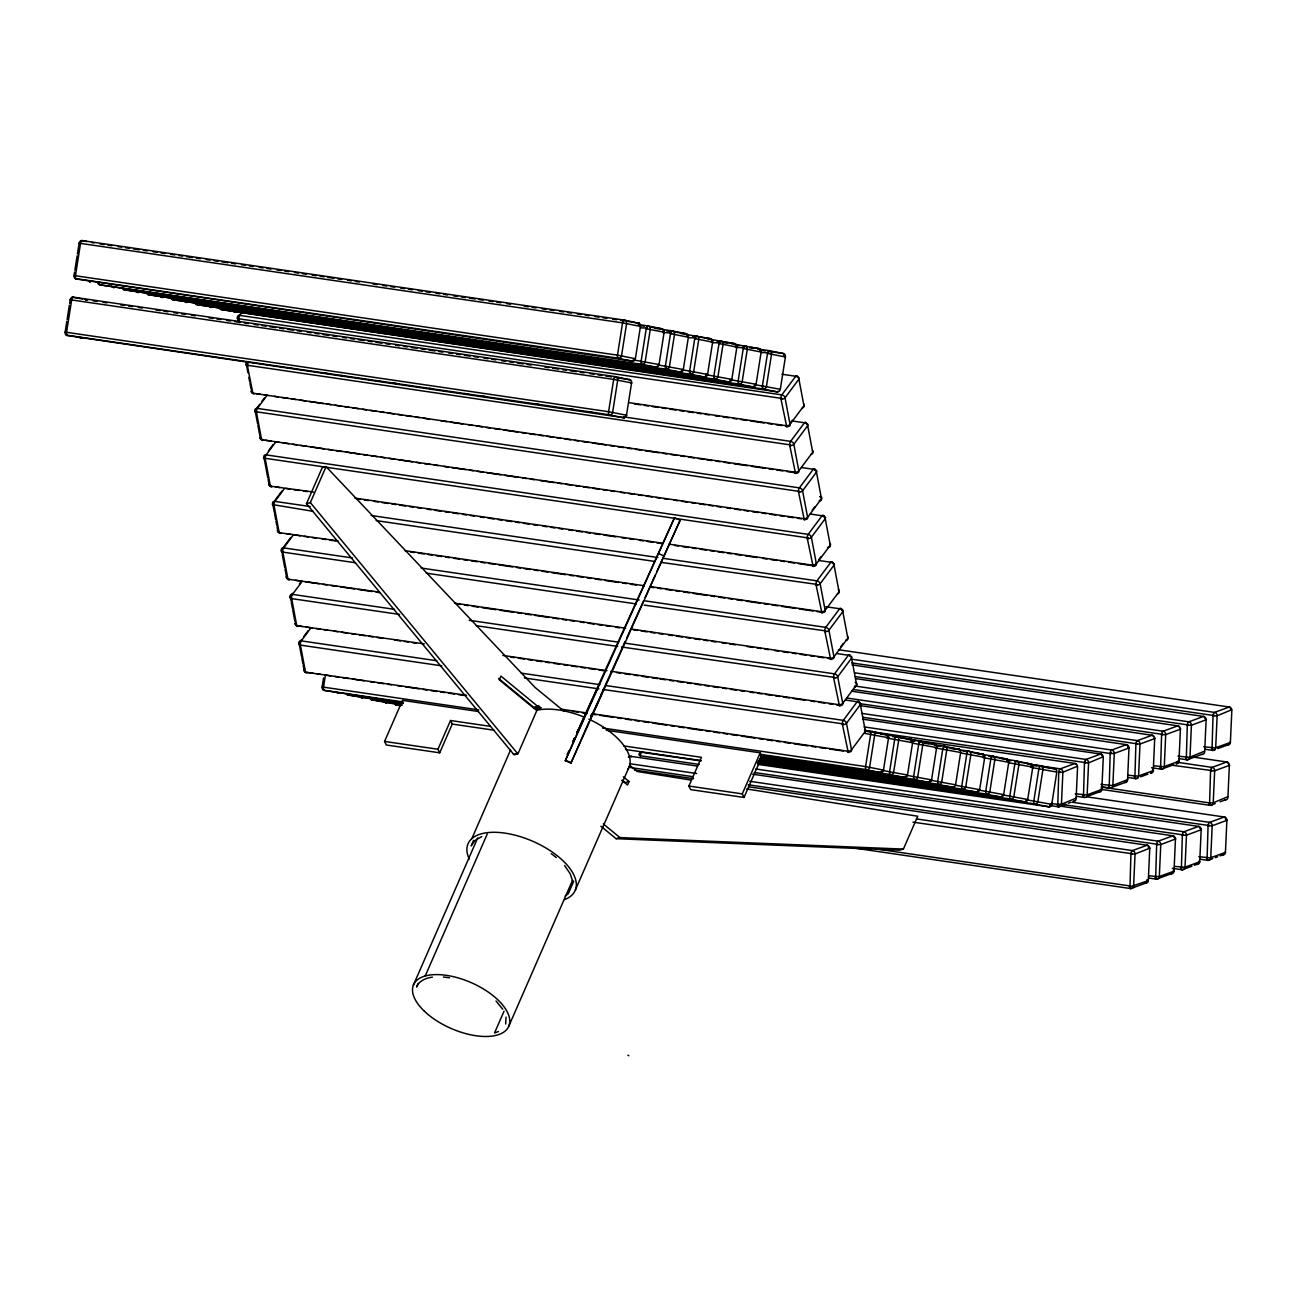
<?xml version="1.0" encoding="UTF-8"?>
<svg xmlns="http://www.w3.org/2000/svg" width="1297" height="1297" viewBox="0 0 1297 1297"><rect width="100%" height="100%" fill="white"/><g stroke="black" fill="none" stroke-linecap="round" stroke-linejoin="round"><path stroke-width="1.5" d="M628.802 1055.726L627.926 1055.158M1076.088 764.533A3.064 1.329 -81.7 0 0 1074.97 763.479L1060.265 768.845A3.064 1.329 -81.7 0 0 1058.757 772.347L1057.785 805.421M624.408 417.796L67.395 335.534A3.064 2.772 -78.5 0 1 65.126 332.097L66.828 321.332M67.104 319.532L69.373 305.168M69.649 303.385L70.216 299.785A3.064 2.772 -78.5 0 1 73.426 297.159L615.459 376.649L630.439 379.875M633.309 361.247L76.28 278.985A3.064 2.772 -78.5 0 1 74.026 275.548L74.594 271.965M74.869 270.165L77.123 255.801M77.415 254.017L79.101 243.236A3.064 2.772 -78.5 0 1 82.311 240.61L624.343 320.1L639.324 323.326M403.043 702.715L324.38 690.393A3.064 2.772 -78.5 0 1 322.11 686.956L323.52 677.974M325.239 676.321L323.553 687.086A3.064 1.329 -81.7 0 0 324.38 690.393L402.929 701.904M680.812 333.54L710.383 338.663A3.064 2.772 -78.5 0 1 712.637 342.1L707.562 374.411A3.064 2.772 -78.5 0 1 704.352 377.038L148.458 294.727A3.064 2.772 -78.5 0 1 146.172 292.101M505.684 1024.014L506.025 1017.059M797.606 376.325L797.477 377.005A3.064 1.329 -81.7 0 0 795.71 376.26L781.961 374.249M792.694 421.039L804.48 422.757A3.064 1.329 -81.7 0 1 806.264 423.503L806.394 422.822M815.165 469.319L815.035 470A3.064 1.735 -10.7 0 1 816.478 472.157L821.487 498.729L807.609 517.325A3.064 2.156 36.7 0 1 806.037 519.448M823.952 515.817L823.822 516.498A3.064 1.735 -10.7 0 1 825.249 518.654L830.275 545.226L816.38 563.822A3.064 2.156 36.7 0 1 814.127 565.914A3.064 1.329 -81.7 0 1 812.344 565.168L668.993 544.156M832.739 562.314L832.593 562.995A3.064 1.735 -10.7 0 1 834.036 565.152L839.046 591.724L825.168 610.32A3.064 2.156 36.7 0 1 822.898 612.411M841.51 608.812L841.38 609.493A3.064 1.735 -10.7 0 1 842.807 611.649L847.833 638.221L833.955 656.817A3.064 2.156 36.7 0 1 831.685 658.908L827.745 658.341M855.647 686.664A3.064 2.156 36.7 0 0 856.604 684.719L851.594 658.146A3.064 1.735 -10.7 0 0 850.151 655.99L850.297 655.309M859.068 701.807L858.938 702.488A3.064 1.735 -10.7 0 1 860.381 704.644L865.391 731.216A3.064 2.156 36.7 0 1 864.434 733.162M862.732 717.257L1110.929 753.622L1114.301 753.427L1129.249 747.915L1127.628 747.153L1127.968 746.197M1148.737 846.746L1148.396 847.703L1149.061 847.038M1225.519 819.493L1225.86 818.52M540.898 707.87L536.666 709.767L540.898 707.87L538.774 706.119L538.417 706.946L500.918 676.11L499.296 679.806L536.796 710.626L517.973 753.735L514.098 754.822L306.481 503.69L322.191 467.731L326.066 466.644L534.964 687.361L563.855 711.113M306.481 503.69L310.356 502.604L326.066 466.644M490.347 726.352L450.513 720.516L452.264 724.083L439.699 752.811L386.328 744.997L384.577 741.43L402.524 700.364L478.447 711.502M439.699 752.811L437.964 749.244L450.513 720.516M471.849 838.64L510.613 749.893M473.551 840.424L471.135 845.936L474.978 840.44L481.754 836.597M413.403 985.072L477.734 837.846M498.615 678.477L534.542 708.032L534.899 707.205A58.43 28.145 23.6 0 1 538.774 706.119M418.201 983.385L416.58 987.066C419.012 980.629 426.146 978.003 432.436 977.144M425.205 975.993L487.218 834.068M572.998 741.722L574.539 738.204M576.857 732.918L578.381 729.4L576.792 732.886M576.63 733.648L580.586 724.877M580.472 724.861L674.521 517.746L680.147 520.227L570.907 763.155L565.297 760.674L584.136 717.581M585.142 715.231L585.498 714.404M585.741 713.885L586.114 713.058A58.43 28.145 23.6 0 1 587.055 713.447M594.999 693.83L596.62 690.134L576.76 733.518M565.297 760.674L674.521 517.746M570.907 763.155L588.968 721.845M590.751 717.695L602.23 692.614M504.063 1011.174L494.514 1032.996L498.518 1031.504M508.878 1026.008L572.382 880.631M573.777 881.149L568.232 893.828L565.2 895.968M575.365 890.001L629.175 766.835M623.403 776.838L629.061 781.491L627.521 785.009L621.863 780.356M606.348 730.26L760.22 752.827L761.955 756.394L744.024 797.444L690.636 789.614L688.902 786.047L701.45 757.318L623.792 745.921M744.024 797.444L742.289 793.877L760.22 752.827M600.9 826.221L616.075 838.689L899.534 850.167L903.393 849.081L917.757 816.235L746.683 788.949M600.965 694.77L625.138 641.496M626.808 637.816L643.474 601.062M645.144 597.398L655.131 575.349M656.801 571.669L680.147 520.227M711.68 340.933L711.21 341.954L711.972 341.224M572.804 741.592L574.393 738.106M567.146 754.514L568.816 750.866M590.589 718.23L600.608 696.311M872.346 731.686L887.424 734.734M896.389 736.583L911.467 739.63M920.416 741.479L935.494 744.527L918.665 741.803M944.459 746.391L959.537 749.423M968.502 751.287L983.58 754.319L970.675 752.179M992.545 756.183L1007.607 759.215L988.817 756.216M1016.572 761.08L1031.65 764.111M1040.616 765.976L1055.693 769.008L1040.826 766.592M239.832 314.377L237.529 317.489L238.081 320.44M242.101 312.285L239.783 315.398A3.064 2.156 36.7 0 0 237.529 317.489A3.064 1.735 -10.7 0 0 238.956 319.629L239.523 322.58M259.708 404.275L255.087 410.484L257.6 423.762M262.026 401.178L264.345 398.066M266.615 395.974L257.357 408.393A3.064 2.156 36.7 0 0 255.087 410.484A3.064 1.735 -10.7 0 0 256.514 412.624L261.54 439.197A3.064 1.329 -81.7 0 0 262.951 440.299M268.495 450.772L273.116 444.563M275.386 442.472L266.128 454.89A3.064 2.156 36.7 0 0 263.858 456.982A3.064 1.735 -10.7 0 0 265.301 459.122L270.311 485.694A3.064 1.329 -81.7 0 0 271.738 486.797M274.964 500.366L281.903 491.06M284.173 488.969L274.915 501.388A3.064 2.156 36.7 0 0 272.646 503.479L274.315 512.331M290.674 537.558L281.433 549.977L281.984 552.927M292.944 535.466L283.686 547.885A3.064 2.156 36.7 0 0 281.433 549.977A3.064 1.735 -10.7 0 0 282.859 552.117L287.885 578.689A3.064 1.329 -81.7 0 0 289.653 579.435A3.064 2.156 36.7 0 1 288.923 579.24M292.522 593.361L290.204 596.474L291.047 600.9M299.461 584.055L301.779 580.959M301.731 581.964L292.474 594.383A3.064 2.156 36.7 0 0 290.204 596.474A3.064 1.735 -10.7 0 0 291.647 598.614L296.656 625.186A3.064 1.329 -81.7 0 0 298.423 625.932L302.363 626.5M313.096 673.289L307.211 672.43A3.064 1.329 -81.7 0 1 305.444 671.684L300.418 645.112A3.064 1.735 -10.7 0 1 298.991 642.972L301.293 639.859M303.611 636.762L308.248 630.553M310.502 628.461L301.261 640.88A3.064 2.156 36.7 0 0 298.991 642.972M790.1 423.325L792.402 420.228M812.279 510.11L814.597 507.014M814.127 565.914L816.429 562.817M818.747 559.72L821.066 556.608M840.942 646.506L843.245 643.409M781.702 398.406L238.194 318.705M790.489 444.903L246.965 365.203M799.26 491.401L255.752 411.7M808.047 537.898L264.539 458.198M816.818 584.396L660.967 562.347M825.605 630.893L644.22 605.099M834.393 677.391L621.571 646.992M843.163 723.888L602.862 689.453M252.25 393.121L794.785 472.173A3.064 1.329 -81.7 0 0 796.553 472.919A3.064 2.156 36.7 0 0 798.822 470.827L812.716 452.231A3.064 1.735 -10.7 0 0 812.473 450.513M261.021 439.618L803.573 518.67A3.064 1.329 -81.7 0 0 805.34 519.416M269.808 486.116L313.517 492.033M278.579 532.613L338.014 540.833M287.367 579.111L378.221 591.935M296.138 625.608L424.314 643.896M304.925 672.105L466.482 695.289M815.554 469.579L815.035 470A3.064 1.329 -81.7 0 0 813.268 469.255L801.481 467.536M824.325 516.076L823.822 516.498A3.064 1.329 -81.7 0 0 822.039 515.752L810.268 514.034M833.112 562.574L832.593 562.995A3.064 1.329 -81.7 0 0 830.826 562.25L819.039 560.531M841.899 609.071L841.38 609.493A3.064 1.329 -81.7 0 0 839.613 608.747L825.865 606.737M859.457 702.066L858.938 702.488A3.064 1.329 -81.7 0 0 857.171 701.742L845.385 700.023M1077.385 766.235L1062.875 772.25L1058.757 772.347L1059.649 771.618M1085.346 762.198L1084.47 762.944L1083.481 796.018M1111.059 752.795L1110.183 753.541L1109.194 786.614M1136.772 743.392L1135.896 744.121L1134.907 777.195M1162.485 733.972L1161.593 734.718L1160.62 767.792M1188.198 724.569L1187.306 725.315L1186.333 758.388M1213.911 715.166L1213.019 715.912L1212.047 748.969M1211.43 770.142L1210.555 770.888L1209.566 803.962M1131.827 853.345L1130.935 854.091L1129.963 887.164M1157.54 843.942L1156.648 844.687L1155.676 877.761M1183.253 834.538L1182.361 835.284L1181.389 868.342M1208.95 825.135L1208.074 825.865L1207.085 858.938M647.203 328.028L640.345 327.849M671.457 332.972L662.637 332.518M695.711 337.917L688.853 337.739M719.965 342.862L713.107 342.684M744.219 347.791L735.399 347.337M768.473 352.735L761.615 352.573M86.867 300.174L87.288 299.98A3.064 1.329 -81.7 0 1 87.612 300.158M618.734 358.28L75.226 278.579M609.849 414.829L66.342 335.129M866.834 769.672L760.35 754.319M890.877 774.568L760.836 755.762M914.904 779.465L761.307 757.205M938.947 784.361L759.815 758.356M962.99 789.273L760.285 759.799M987.033 794.169L758.794 760.95M1011.06 799.065L757.302 762.101M1035.103 803.962L757.772 763.544M628.38 757.221L630.828 756.329L697.591 766.122M1065.907 804.156L1058.563 806.831L1050.7 805.68M1068.355 803.248L1070.803 802.357M1086.724 796.536L1098.964 792.062A3.064 2.691 69.9 0 0 1101.834 789.451L1101.656 788.819M1112.437 787.133L1124.677 782.642M1138.15 777.714L1135.702 778.622L1127.839 777.454M1140.598 776.822L1147.942 774.131M1173.639 764.727L1161.399 769.202L1151.59 767.759M1202.173 754.189A3.064 1.329 -81.7 0 1 1201.8 754.416L1187.112 759.799L1179.265 758.648M1215.273 749.488L1212.825 750.396L1204.962 749.244M1217.721 748.596L1227.513 745.013A3.064 2.691 69.9 0 0 1230.383 742.419L1230.205 741.787M1215.24 803.573L1210.344 805.372L1100.375 789.241M1220.137 801.789L1225.049 799.99A3.064 1.329 -81.7 0 0 1225.406 799.763M1148.137 879.966L1148.315 880.598A3.064 2.691 69.9 0 1 1145.429 883.208L1130.741 888.575L851.87 847.687M1171.515 873.562A3.064 1.329 -81.7 0 1 1171.142 873.789L1156.454 879.171L1148.607 878.02M1191.959 866.185L1182.167 869.768L1172.342 868.325M1194.407 865.277L1196.855 864.386A3.064 2.691 69.9 0 0 1199.725 861.792L1199.028 860.997M1212.776 858.565L1207.88 860.349L1200.017 859.198M1215.224 857.674L1217.672 856.766M1220.12 855.874L1222.568 854.982A3.064 2.691 69.9 0 0 1225.438 852.388L1225.26 851.74M781.994 398.763L780.989 399.103L786.679 426.486M790.765 445.26L789.776 445.601L795.45 472.983M799.552 491.758L798.547 492.098L804.237 519.481M808.323 538.255L807.334 538.595L813.008 565.978M817.11 584.752L816.105 585.093L821.795 612.476M825.897 631.25L824.892 631.59L830.583 658.973M834.668 677.731L833.679 678.088L839.354 705.471M843.455 724.229L842.45 724.585L848.141 751.968M1214.122 715.571L851.675 662.913M1188.409 724.974L855.42 676.645M1162.696 734.394L853.28 689.501M1136.983 743.797L860.949 703.817M1111.27 753.2L1110.183 753.541A3.064 1.329 -81.7 0 1 1111.691 750.039L1126.38 744.656A3.064 1.329 -81.7 0 1 1127.32 745.175M1085.557 762.604L864.515 730.697M1058.757 772.347L1059.86 772.023M1211.641 770.548L1171.272 765.133M1209.161 825.541L1064.707 804.853M1183.448 834.944L754.238 772.493M1157.751 844.347L748.174 784.782M1132.038 853.75L912.958 822.136M513.385 754.238L517.973 753.735M629.061 781.491L625.203 782.577L622.365 780.243M616.075 838.689L619.934 837.586L903.393 849.081M647.365 328.433L646.23 328.725L641.156 361.036A3.064 1.329 -81.7 0 0 641.983 364.327L655.844 367.148A3.064 1.329 -81.7 0 0 656.898 366.451M671.619 333.378L670.484 333.669L665.41 365.981A3.064 1.329 -81.7 0 0 666.236 369.272L680.098 372.093A3.064 1.329 -81.7 0 0 681.152 371.396M695.889 338.322L694.738 338.598L689.664 370.926A3.064 1.329 -81.7 0 0 690.49 374.217L704.352 377.038A3.064 1.329 -81.7 0 0 705.714 375.757M720.143 343.267L719.008 343.543L713.917 375.854A3.064 1.329 -81.7 0 0 714.744 379.162L728.606 381.983A3.064 2.772 -78.5 0 0 731.816 379.356L736.891 347.029A3.064 2.772 -78.5 0 0 734.637 343.608L707.027 338.76M744.397 348.212L743.262 348.488L738.171 380.799A3.064 1.329 -81.7 0 0 738.998 384.09L752.86 386.928A3.064 2.772 -78.5 0 0 756.07 384.285L761.161 351.973A3.064 2.772 -78.5 0 0 758.891 348.553L731.281 343.705M768.651 353.141L767.516 353.433L762.425 385.744A3.064 1.329 -81.7 0 0 763.252 389.035L777.114 391.856A3.064 1.329 -81.7 0 0 778.168 391.159M619.123 358.345L618.312 358.475A3.064 1.329 -81.7 0 1 617.485 355.167L622.576 322.856A3.064 1.329 -81.7 0 1 624.343 320.1A3.064 2.772 -78.5 0 1 626.613 323.52L621.522 355.832A3.064 2.772 -78.5 0 1 618.312 358.475L633.066 361.215M610.239 414.894L609.428 415.024A3.064 1.329 -81.7 0 1 608.601 411.716L613.676 379.405A3.064 1.329 -81.7 0 1 615.459 376.649A3.064 2.772 -78.5 0 1 617.712 380.07L612.638 412.397A3.064 2.772 -78.5 0 1 609.428 415.024L624.181 417.764M867.223 769.737L866.412 769.867A3.064 1.329 -81.7 0 1 865.585 766.576L870.66 734.264A3.064 1.329 -81.7 0 1 872.443 731.492L872.8 731.767M891.266 774.633L890.439 774.763A3.064 1.329 -81.7 0 1 889.629 771.472L894.703 739.16A3.064 1.329 -81.7 0 1 896.47 736.388L896.827 736.664M915.293 779.529L914.482 779.659A3.064 1.329 -81.7 0 1 913.655 776.368L918.746 744.056A3.064 1.329 -81.7 0 1 920.513 741.284L920.87 741.56M939.336 784.442L938.525 784.555A3.064 1.329 -81.7 0 1 937.699 781.264L942.773 748.953A3.064 1.329 -81.7 0 1 944.556 746.18L944.913 746.456M963.379 789.338L962.569 789.468A3.064 1.329 -81.7 0 1 961.742 786.16L966.816 753.849A3.064 1.329 -81.7 0 1 968.6 751.093L968.94 751.352M987.406 794.234L986.595 794.364A3.064 1.329 -81.7 0 1 985.785 791.057L990.859 758.745A3.064 1.329 -81.7 0 1 992.627 755.989L992.983 756.248M1011.449 799.13L1010.639 799.26A3.064 1.329 -81.7 0 1 1009.812 795.969L1014.903 763.641A3.064 1.329 -81.7 0 1 1016.67 760.885L1017.026 761.144M1035.492 804.027L1034.682 804.156A3.064 1.329 -81.7 0 1 1033.855 800.865L1038.929 768.537A3.064 1.329 -81.7 0 1 1040.713 765.781L1041.069 766.041M251.958 392.78L252.753 392.699A3.064 1.329 -81.7 0 0 254.18 393.802M260.746 439.278L261.54 439.197A3.064 1.735 -10.7 0 1 260.097 437.04L257.876 425.238M269.517 485.775L270.311 485.694A3.064 1.735 -10.7 0 1 268.884 483.538L268.041 479.112M278.304 532.273L279.098 532.192A3.064 1.329 -81.7 0 0 280.865 532.937A3.064 2.156 36.7 0 1 279.439 532.402M295.862 625.267L296.656 625.186A3.064 1.735 -10.7 0 1 295.23 623.03A3.064 2.156 36.7 0 0 296.365 624.911M304.633 671.765L305.444 671.684A3.064 1.735 -10.7 0 1 304.001 669.528L303.174 665.102M881.166 772.623L760.464 755.13M905.209 777.519L760.95 756.573M929.236 782.415L761.42 758.015M953.279 787.311L759.929 759.167M977.322 792.208L758.437 760.318M1001.349 797.104L758.907 761.761M1025.392 802L757.416 762.912M1049.435 806.896L757.886 764.355M81.192 240.658L86.931 241.55M72.292 297.208L82.668 299.04M881.393 772.639L866.412 769.867A3.064 2.772 -78.5 0 0 869.622 767.24L874.697 734.929A3.064 2.772 -78.5 0 0 872.443 731.492L864.58 730.341M905.436 777.535L890.439 774.763A3.064 2.772 -78.5 0 0 893.665 772.137L898.74 739.825A3.064 2.772 -78.5 0 0 896.47 736.388L880.76 734.086M929.479 782.431L914.482 779.659A3.064 2.772 -78.5 0 0 917.692 777.033L922.783 744.721A3.064 2.772 -78.5 0 0 920.513 741.284L906.765 739.274M953.506 787.344L938.525 784.555A3.064 2.772 -78.5 0 0 941.735 781.929L946.81 749.617A3.064 2.772 -78.5 0 0 944.556 746.18L932.77 744.462M977.549 792.24L962.569 789.468A3.064 2.772 -78.5 0 0 965.779 786.825L970.853 754.514A3.064 2.772 -78.5 0 0 968.6 751.093L958.775 749.65M1001.592 797.136L986.595 794.364A3.064 2.772 -78.5 0 0 989.822 791.737L994.896 759.41A3.064 2.772 -78.5 0 0 992.627 755.989L976.917 753.687M1025.635 802.032L1010.639 799.26A3.064 2.772 -78.5 0 0 1013.849 796.634L1018.939 764.306A3.064 2.772 -78.5 0 0 1016.67 760.885L1000.96 758.583M1049.662 806.929L1034.682 804.156A3.064 2.772 -78.5 0 0 1037.892 801.53L1042.966 769.202A3.064 2.772 -78.5 0 0 1040.713 765.781L1026.965 763.771M81.127 240.658L82.311 240.61A3.064 1.329 -81.7 0 0 80.544 243.382L75.469 275.694A3.064 1.329 -81.7 0 0 76.28 278.985L75.453 278.596M72.227 297.208L73.426 297.159A3.064 1.329 -81.7 0 0 71.659 299.931L66.569 332.243A3.064 1.329 -81.7 0 0 67.395 335.534L66.569 335.145M78.987 243.171L622.576 322.856L640.232 326.374M70.103 299.72L613.676 379.405L631.866 382.972L630.812 382.858M712.766 342.165L694.738 338.598A3.064 1.329 -81.7 0 1 696.521 335.842A3.064 2.772 -78.5 0 1 698.775 339.263L693.7 371.591A3.064 2.772 -78.5 0 1 690.49 374.217L148.458 294.727A3.064 1.329 -81.7 0 1 147.68 293.657M1027.824 799.519L1003.927 795.093M688.14 337.188L670.484 333.669A3.064 1.329 -81.7 0 1 672.268 330.897L686.129 333.718A3.064 1.329 -81.7 0 1 686.453 333.896M760.917 352.006L743.262 348.488A3.064 1.329 -81.7 0 1 745.029 345.715A3.064 2.772 -78.5 0 1 747.299 349.152L742.208 381.464A3.064 2.772 -78.5 0 1 738.998 384.09L196.966 304.617A3.064 2.772 -78.5 0 1 194.842 302.752M785.171 356.951L767.516 353.433A3.064 1.329 -81.7 0 1 769.283 350.66L783.145 353.481A3.064 1.329 -81.7 0 1 783.923 354.567M635.141 358.685L617.485 355.167L74.026 275.548M683.065 369.499L657.547 364.83M780.081 389.262L754.578 384.593M912.358 742.678L886.84 738.009M960.428 752.471L934.926 747.802M1008.515 762.263L982.996 757.594M1056.585 772.055L1031.083 767.386M907.268 774.99L881.765 770.321M955.354 784.782L929.852 780.113M1003.424 794.575L977.922 789.905M663.351 332.162L664.421 332.291L646.23 328.725A3.064 1.329 -81.7 0 1 648.014 325.952L661.875 328.773A3.064 1.329 -81.7 0 1 662.654 329.86M736.129 346.996L737.182 347.11L719.008 343.543A3.064 1.329 -81.7 0 1 720.775 340.787A3.064 2.772 -78.5 0 1 723.045 344.208L717.954 376.535A3.064 2.772 -78.5 0 1 714.744 379.162L172.712 299.672A3.064 2.772 -78.5 0 1 170.588 297.807M658.276 364.489L659.33 364.603L633.293 359.885M731.038 379.308L732.108 379.437L706.071 374.703M755.292 384.252L756.362 384.366L730.324 379.648M625.721 415.17L626.775 415.299L608.601 411.716L65.126 332.097M887.78 737.701L888.85 737.831L864.775 733.389M935.867 747.51L936.92 747.623L912.845 743.197M983.937 757.302L984.99 757.416L960.931 752.99M1032.023 767.094L1033.077 767.208L1009.001 762.782M882.706 770.029L883.76 770.142L865.585 766.576L602.424 727.99M930.776 779.821L931.846 779.935L907.77 775.509M978.862 789.614L979.916 789.727L955.84 785.301M1050.975 804.302L1052.029 804.432L1025.992 799.714M443.428 977.014L449.524 977.808M706.638 375.173L706.119 374.266L707.838 374.493L683.778 370.05M100.112 244.014L104.036 244.582M107.959 245.165L111.882 245.733M117.784 246.608L121.707 247.176M125.631 247.759L129.57 248.327M133.494 248.911L139.379 249.77M143.319 250.353L147.242 250.921M153.127 251.78L157.05 252.364M160.99 252.931L164.914 253.515M170.799 254.374L174.738 254.958M178.662 255.525L182.585 256.109M186.509 256.676L192.41 257.552M196.333 258.119L200.257 258.703M206.158 259.562L210.082 260.13M214.005 260.713L217.945 261.297M221.868 261.864L227.753 262.724M231.693 263.307L235.616 263.875M241.501 264.75L245.425 265.318M249.364 265.901L253.288 266.469M259.173 267.344L263.113 267.912M267.036 268.495L270.96 269.063M276.861 269.922L280.784 270.506M284.708 271.073L288.631 271.657M294.532 272.516L298.456 273.1M302.379 273.667L306.319 274.251M312.204 275.11L316.128 275.694M320.067 276.261L323.991 276.845M327.914 277.412L333.799 278.288M337.739 278.855L341.662 279.439M347.547 280.298L351.487 280.865M355.41 281.449L359.334 282.016M373.082 284.043L377.005 284.61M382.907 285.486L386.83 286.053M390.754 286.637L394.693 287.204M400.578 288.064L404.502 288.647M408.442 289.231L412.365 289.798M418.25 290.658L422.173 291.241M426.113 291.809L430.037 292.392M435.922 293.252L439.861 293.835M443.785 294.403L447.708 294.986M453.61 295.846L457.533 296.429M461.456 296.997L465.38 297.58M469.319 298.148L475.205 299.007M479.128 299.591L483.068 300.158M488.953 301.034L492.876 301.601M496.816 302.185L500.739 302.752M506.624 303.628L510.548 304.195M524.296 306.222L528.236 306.789M532.159 307.373L536.083 307.94M541.984 308.799L545.907 309.383M549.831 309.951L553.754 310.534M559.655 311.393L563.579 311.977M567.502 312.545L571.442 313.128M577.327 313.987L581.251 314.571M585.19 315.139L589.114 315.722M594.999 316.581L598.922 317.149M602.862 317.733L606.785 318.316M612.67 319.175L616.61 319.743M620.533 320.327L624.457 320.894M628.38 321.478L639.259 323.326M638.189 324.509L648.014 325.952A3.064 2.772 -78.5 0 1 650.267 329.389L645.193 361.701A3.064 2.772 -78.5 0 1 641.983 364.327L99.95 284.854A3.064 2.772 -78.5 0 1 98.15 283.67M640.264 325.612L644.204 326.195M650.089 327.055L661.875 328.773A3.064 2.772 -78.5 0 1 664.129 332.21L659.054 364.522A3.064 2.772 -78.5 0 1 655.844 367.148L99.95 284.854A3.064 1.329 -81.7 0 1 99.042 282.341M654.596 328.303L672.268 330.897A3.064 2.772 -78.5 0 1 674.521 334.334L669.447 366.646A3.064 2.772 -78.5 0 1 666.236 369.272L124.204 289.782A3.064 2.772 -78.5 0 1 122.404 288.615M666.48 330.848L670.419 331.416M674.343 332L686.129 333.718A3.064 2.772 -78.5 0 1 688.383 337.155L683.308 369.467A3.064 2.772 -78.5 0 1 680.098 372.093L124.204 289.782A3.064 1.329 -81.7 0 1 123.426 288.712M692.711 336.069L696.635 336.653M700.558 337.22L710.383 338.663A3.064 1.329 -81.7 0 1 710.967 339.198M716.965 341.014L734.637 343.608A3.064 1.329 -81.7 0 1 735.221 344.143M723.434 342.554L727.358 343.138M735.318 345.083L739.258 345.667M743.181 346.25L747.104 346.818M751.044 347.401L758.891 348.553A3.064 1.329 -81.7 0 1 759.799 351.049M749.65 347.791L753.573 348.358M757.497 348.942L769.283 350.66A3.064 2.772 -78.5 0 1 771.553 354.097L766.462 386.409A3.064 2.772 -78.5 0 1 763.252 389.035L221.22 309.561A3.064 2.772 -78.5 0 1 219.096 307.697M761.55 350.32L765.473 350.903M769.397 351.471L783.145 353.481A3.064 2.772 -78.5 0 1 785.415 356.918L780.324 389.23A3.064 2.772 -78.5 0 1 777.114 391.856L221.22 309.561A3.064 1.329 -81.7 0 1 220.344 307.811M93.173 300.855L97.113 301.423M102.998 302.282L106.921 302.866M120.67 304.876L124.593 305.46M128.533 306.027L132.456 306.611M138.341 307.47L142.281 308.054M156.029 310.064L159.953 310.648M163.876 311.215L167.799 311.799M173.701 312.658L177.624 313.226M181.548 313.809L185.487 314.377M191.372 315.252L195.296 315.82M209.044 317.846L212.967 318.413M216.907 318.997L220.83 319.565M226.716 320.44L230.655 321.007M234.579 321.591L240.464 322.45M244.403 323.018L248.327 323.601M254.212 324.461L258.152 325.044M262.075 325.612L265.998 326.195M269.922 326.763L275.823 327.638M279.747 328.206L283.67 328.79M287.61 329.357L293.495 330.216M297.418 330.8L301.342 331.367M307.243 332.243L311.167 332.81M315.09 333.394L319.03 333.961M322.953 334.545L328.838 335.404M332.778 335.988L336.701 336.555M342.586 337.431L346.526 337.998M350.449 338.582L354.373 339.149M358.296 339.733L364.198 340.592M368.121 341.16L372.044 341.743M375.984 342.311L381.869 343.186M385.793 343.754L389.716 344.337M395.617 345.197L399.541 345.78M403.464 346.348L407.404 346.931M411.327 347.499L417.212 348.358M421.152 348.942L425.076 349.525M428.999 350.093L434.9 350.952M438.824 351.536L442.747 352.103M448.649 352.979L452.572 353.546M456.495 354.13L460.419 354.697M464.358 355.281L470.244 356.14M474.167 356.724L478.107 357.291M483.992 358.15L487.915 358.734M491.839 359.301L495.778 359.885M501.663 360.744L505.587 361.328M509.526 361.895L513.45 362.479M517.373 363.047L523.275 363.922M527.198 364.489L531.122 365.073M544.87 367.083L548.793 367.667M552.733 368.235L558.618 369.094M562.541 369.677L566.481 370.245M570.404 370.829L576.29 371.688M580.213 372.271L584.153 372.839M590.038 373.714L593.961 374.282M597.901 374.865L601.824 375.433M605.748 376.017L611.649 376.876M615.572 377.459L630.374 379.875M628.899 402.637L786.014 425.675A3.064 1.329 -81.7 0 0 787.782 426.421A3.064 2.156 36.7 0 0 790.051 424.33L803.929 405.734A3.064 1.735 -10.7 0 0 803.686 404.015M634.59 403.967L640.491 404.826M644.414 405.41L648.338 405.977M652.278 406.561L658.163 407.42M662.086 408.004L666.026 408.571M669.949 409.155L675.834 410.014M679.758 410.582L683.697 411.165M687.621 411.733L693.506 412.608M697.446 413.176L701.369 413.759M705.292 414.327L709.216 414.91M715.117 415.77L719.041 416.353M722.964 416.921L728.865 417.78M732.789 418.364L736.712 418.947M740.652 419.515L746.537 420.374M750.46 420.958L764.209 422.968M768.132 423.552L772.072 424.119M775.995 424.703L781.88 425.562M287.853 367.651L291.776 368.218M323.196 372.839L327.12 373.406M340.868 375.433L344.807 376M376.227 380.605L380.151 381.188M393.899 383.199L397.822 383.782M429.242 388.387L433.182 388.954M464.602 393.575L468.525 394.142M482.273 396.152L486.197 396.736M535.304 403.934L539.228 404.518M570.648 409.122L574.571 409.69M588.319 411.716L592.243 412.284M623.679 416.888L790.603 441.369A3.064 2.156 36.7 0 1 793.813 444.271L798.822 470.827A3.064 1.735 -10.7 0 1 794.785 472.173L795.758 472.821M256.498 393.737L260.421 394.304M264.345 394.888L268.284 395.455M274.17 396.315L278.093 396.898M282.016 397.482L287.918 398.341M291.841 398.909L295.765 399.492M299.704 400.06L305.589 400.935M309.513 401.503L323.261 403.529M327.201 404.097L331.124 404.68M335.048 405.248L340.933 406.107M344.872 406.691L348.796 407.258M352.719 407.842L358.62 408.701M362.544 409.285L366.467 409.852M370.391 410.436L376.292 411.295M380.216 411.879L384.139 412.446M388.079 413.03L393.964 413.889M397.887 414.473L401.827 415.04M405.75 415.624L411.635 416.483M415.575 417.05L419.498 417.634M423.422 418.201L429.307 419.077M441.093 420.795L446.995 421.671M450.918 422.238L462.705 423.973M468.59 424.832L472.513 425.4M476.453 425.983L482.338 426.843M486.262 427.426L490.201 427.994M494.125 428.577L500.01 429.437M503.949 430.02L517.681 432.031M521.621 432.614L525.544 433.182M529.468 433.765L535.369 434.625M539.293 435.192L543.216 435.776M547.139 436.343L553.041 437.219M556.964 437.786L560.888 438.37M564.827 438.937L570.712 439.813M574.636 440.38L578.575 440.964M582.499 441.531L588.384 442.407M592.324 442.974L606.056 444.984M609.995 445.568L613.919 446.136M617.842 446.719L623.744 447.578M627.667 448.162L631.59 448.73M635.514 449.313L641.415 450.172M645.339 450.756L659.087 452.766M663.01 453.334L666.95 453.918M670.873 454.501L676.758 455.36M680.698 455.928L684.621 456.512M688.545 457.079L694.43 457.954M698.37 458.522L704.255 459.397M706.217 459.673L712.118 460.548M716.041 461.116L719.965 461.7M723.888 462.267L729.789 463.126M733.713 463.71L747.461 465.72M751.385 466.304L765.133 468.314M769.072 468.898L772.996 469.465M776.919 470.049L782.804 470.908M786.744 471.492L796.553 472.919M265.269 440.234L271.17 441.093M275.094 441.661L279.017 442.245M282.941 442.812L288.842 443.687M292.765 444.255L296.689 444.839M300.628 445.406L306.514 446.281M310.437 446.849L324.185 448.859M328.125 449.443L332.048 450.027M335.972 450.594L341.857 451.453M345.796 452.037L351.682 452.896M353.643 453.188L359.545 454.047M363.468 454.631L367.391 455.198M371.315 455.782L377.216 456.641M381.14 457.225L385.063 457.792M389.003 458.376L394.888 459.235M398.811 459.803L412.559 461.829M416.499 462.397L420.423 462.98M424.346 463.548L430.247 464.423M434.171 464.991L438.094 465.574M443.979 466.434L447.919 467.017M451.842 467.585L465.591 469.595M469.514 470.179L473.437 470.746M477.377 471.33L483.262 472.189M487.186 472.773L500.934 474.783M504.873 475.367L518.622 477.377M522.545 477.961L526.469 478.528M530.392 479.112L534.332 479.679M540.217 480.538L553.965 482.565M557.888 483.133L561.812 483.716M565.751 484.284L571.637 485.159M575.56 485.727L579.5 486.31M583.423 486.878L589.308 487.737M593.248 488.32L599.133 489.18M603.056 489.763L606.996 490.331M610.919 490.915L614.843 491.482M620.728 492.357L624.668 492.925M628.591 493.508L634.476 494.368M638.416 494.951L642.339 495.519M646.263 496.103L652.164 496.962M656.087 497.529L660.011 498.113M663.934 498.68L667.874 499.264M673.759 500.123L677.683 500.707M681.622 501.274L687.507 502.15M691.431 502.717L695.37 503.301M699.294 503.868L705.179 504.728M709.102 505.311L713.042 505.895M716.965 506.462L720.889 507.046M726.79 507.905L730.714 508.473M734.637 509.056L740.538 509.916M744.462 510.499L748.385 511.067M752.309 511.65L758.21 512.51M762.133 513.093L766.057 513.661M769.996 514.244L775.882 515.104M779.805 515.671L783.745 516.255M787.668 516.822L793.553 517.698M797.477 518.265L801.416 518.849M354.762 498.08L663.091 543.281M276.018 487.007L279.941 487.591M285.843 488.45L289.766 489.034M293.689 489.601L299.591 490.461M303.514 491.044L307.438 491.628M356.529 498.826L360.469 499.394M364.392 499.977L368.316 500.545M374.217 501.404L378.14 501.988M382.064 502.571L387.965 503.431M391.889 503.998L395.812 504.582M399.735 505.149L405.637 506.025M409.56 506.592L413.484 507.176M417.423 507.743L421.347 508.327M427.232 509.186L431.171 509.77M435.095 510.337L440.98 511.196M444.903 511.78L448.843 512.347M452.766 512.931L458.652 513.79M462.591 514.374L466.515 514.941M470.438 515.525L474.362 516.093M480.263 516.968L484.186 517.535M488.11 518.119L494.011 518.978M497.935 519.562L501.858 520.129M505.798 520.713L511.683 521.572M515.606 522.14L519.546 522.723M523.469 523.291L529.354 524.166M533.278 524.734L537.217 525.317M543.103 526.177L547.026 526.76M550.966 527.328L554.889 527.911M558.812 528.479L562.736 529.063M568.637 529.922L572.561 530.505M576.484 531.073L582.385 531.932M586.309 532.516L590.232 533.083M594.172 533.667L600.057 534.526M603.98 535.11L615.767 536.828M621.652 537.704L625.592 538.271M629.515 538.855L633.439 539.422M639.34 540.282L643.263 540.865M647.187 541.449L653.088 542.308M657.012 542.876L660.935 543.459M674.683 545.47L678.607 546.053M682.546 546.621L688.431 547.496M692.355 548.064L696.294 548.647M700.218 549.215L706.103 550.074M710.043 550.658L713.966 551.225M717.889 551.809L723.775 552.668M727.714 553.252L731.638 553.819M735.561 554.403L741.462 555.262M745.386 555.846L757.172 557.564M763.058 558.44L766.981 559.007M770.921 559.591L776.806 560.45M780.729 561.017L784.669 561.601M788.592 562.168L794.477 563.044M798.417 563.611L812.149 565.638M310.259 506.56L274.915 501.388A3.064 1.329 -81.7 0 0 274.089 505.619L279.098 532.192A3.064 1.735 -10.7 0 1 277.655 530.035L277.104 527.085M371.137 515.493L657.871 557.532M663.756 558.407L816.948 580.861A3.064 2.156 36.7 0 1 820.158 583.763L825.168 610.32A3.064 1.735 -10.7 0 1 821.131 611.665L650.267 586.617M313.355 511.375L273.31 504.695M376.195 520.6L655.066 561.488M404.794 550.625L644.382 585.758M286.767 533.797L290.69 534.38M294.614 534.948L300.515 535.807M304.438 536.391L308.362 536.958M312.285 537.542L316.225 538.125M322.11 538.985L326.033 539.552M329.973 540.136L335.858 540.995M410.484 551.938L414.408 552.522M418.347 553.089L424.232 553.949M428.156 554.532L432.096 555.116M436.019 555.683L441.904 556.543M445.844 557.126L449.767 557.694M453.691 558.277L459.576 559.137M463.515 559.72L467.439 560.288M471.362 560.871L477.264 561.731M481.187 562.314L485.11 562.882M489.034 563.465L494.935 564.325M498.859 564.892L512.607 566.919M516.53 567.486L520.47 568.07M524.393 568.637L530.278 569.513M534.218 570.08L538.142 570.664M542.065 571.231L547.95 572.107M551.89 572.674L565.638 574.684M569.561 575.268L573.485 575.836M577.408 576.419L583.31 577.278M587.233 577.862L591.156 578.43M595.096 579.013L600.981 579.872M604.905 580.456L618.653 582.466M622.592 583.05L626.516 583.618M630.439 584.201L636.324 585.06M650.073 587.071L654.012 587.654M657.936 588.222L661.859 588.806M665.783 589.373L671.684 590.248M675.607 590.816L679.531 591.4M683.47 591.967L689.356 592.826M693.279 593.41L707.027 595.42M710.967 596.004L714.89 596.571M718.814 597.155L724.699 598.014M728.638 598.598L732.562 599.165M736.485 599.749L742.387 600.608M746.31 601.192L760.058 603.202M763.982 603.77L767.905 604.353M771.845 604.937L777.73 605.796M781.653 606.364L795.401 608.39M799.341 608.958L813.073 610.984M817.013 611.552L820.936 612.135M352.427 557.953L283.686 547.885A3.064 1.329 -81.7 0 0 282.859 552.117L355.524 562.768M421.168 568.037L639.162 600.008M645.047 600.868L825.719 627.359A3.064 2.156 36.7 0 1 828.929 630.261L833.955 656.817A3.064 1.735 -10.7 0 1 829.902 658.163L631.558 629.077M426.227 573.144L636.357 603.948M838.413 649.716L1229.232 707.027A3.064 2.691 69.9 0 1 1231.826 710.432L1230.383 742.419L1215.24 747.915L1203.729 746.748M836.597 653.526L848.384 655.244A3.064 1.329 -81.7 0 1 849.989 655.407M853.183 659.411L1214.527 712.41L1229.232 707.027A3.064 1.329 -81.7 0 1 1230.464 708.762M454.809 603.17L625.673 628.218M295.538 580.294L301.439 581.153M305.362 581.737L319.111 583.747M323.034 584.331L326.957 584.898M330.897 585.482L336.782 586.341M340.706 586.925L354.454 588.935M358.394 589.503L372.142 591.529M376.065 592.097L379.989 592.68M456.576 603.916L460.516 604.483M464.439 605.067L468.363 605.634M472.286 606.218L478.188 607.077M482.111 607.661L495.859 609.671M499.783 610.239L513.531 612.265M517.454 612.832L521.394 613.416M525.317 613.984L531.203 614.859M535.142 615.427L548.89 617.437M552.814 618.02L558.699 618.88M562.622 619.463L566.562 620.031M570.485 620.615L574.409 621.182M580.31 622.057L584.234 622.625M588.157 623.208L594.058 624.068M597.982 624.651L601.905 625.219M605.829 625.803L609.768 626.37M615.653 627.229L619.577 627.813M633.325 629.823L637.265 630.407M641.188 630.974L647.073 631.85M650.997 632.417L654.936 633.001M658.86 633.568L662.783 634.152M668.685 635.011L672.608 635.595M676.531 636.162L682.433 637.022M686.356 637.605L690.28 638.173M694.203 638.756L700.104 639.616M704.028 640.199L707.951 640.767M711.891 641.35L715.814 641.918M721.699 642.793L725.639 643.361M729.562 643.944L735.448 644.804M747.234 646.538L753.119 647.398M757.059 647.965L760.982 648.549M764.906 649.116L768.829 649.7M774.731 650.559L778.654 651.143M782.577 651.71L788.479 652.586M792.402 653.153L796.326 653.737M800.265 654.304L806.15 655.163M810.074 655.747L814.013 656.314M817.937 656.898L823.822 657.757M851.983 664.891L1203.519 716.43A3.064 2.691 69.9 0 1 1206.113 719.835L1204.686 751.822A3.064 2.691 69.9 0 1 1201.8 754.416M854.966 672.851L1188.83 721.813L1203.519 716.43A3.064 1.329 -81.7 0 1 1204.751 718.165M394.596 609.347L292.474 594.383A3.064 1.329 -81.7 0 0 291.647 598.614L399.654 614.454M469.222 620.29L618.474 642.177M624.376 643.053L834.506 673.856A3.064 2.156 36.7 0 1 837.716 676.758L842.726 703.314A3.064 2.156 36.7 0 1 840.456 705.406L836.533 704.838M855.728 678.607L1177.806 725.85A3.064 1.329 -81.7 0 1 1178.924 726.904M476.242 625.689L617.648 646.425M854.788 686L1163.117 731.216L1177.806 725.85A3.064 2.691 69.9 0 1 1180.4 729.238L1178.973 761.226A3.064 2.691 69.9 0 1 1176.103 763.836A3.064 1.329 -81.7 0 0 1176.801 763.171M851.626 691.188L1152.093 735.253A3.064 1.329 -81.7 0 1 1153.228 736.307M846.746 698.013L1137.404 740.619L1152.093 735.253A3.064 2.691 69.9 0 1 1154.703 738.658L1153.26 770.645A3.064 2.691 69.9 0 1 1150.39 773.239A3.064 1.329 -81.7 0 0 1151.088 772.59M861.257 705.779L1126.38 744.656A3.064 2.691 69.9 0 1 1128.99 748.061L1127.547 780.048A3.064 2.691 69.9 0 1 1125.391 782.642M502.863 655.423L606.947 670.679M610.887 671.262L838.689 704.66A3.064 1.329 -81.7 0 0 840.456 705.406M306.287 627.083L312.172 627.943M316.111 628.526L320.035 629.094M323.958 629.677L327.882 630.245M333.783 631.12L337.706 631.688M341.63 632.271L347.531 633.131M351.455 633.698L355.378 634.282M359.318 634.849L365.203 635.725M369.126 636.292L373.066 636.876M376.989 637.443L382.874 638.319M394.661 640.037L400.546 640.896M404.486 641.48L408.409 642.047M412.333 642.631L416.272 643.215M510.532 657.028L514.455 657.611M518.378 658.179L524.28 659.054M528.203 659.622L532.127 660.205M536.066 660.773L541.951 661.632M545.875 662.216L549.815 662.783M553.738 663.367L559.623 664.226M563.563 664.81L567.486 665.377M571.41 665.961L577.295 666.82M581.234 667.404L585.158 667.971M589.081 668.555L594.983 669.414M598.906 669.982L604.791 670.857M616.578 672.576L620.501 673.159M624.441 673.727L630.326 674.602M634.249 675.17L638.189 675.753M642.112 676.321L647.997 677.196M651.937 677.764L657.822 678.623M659.784 678.915L665.669 679.774M669.609 680.358L673.532 680.925M677.456 681.509L683.357 682.368M687.28 682.952L691.204 683.519M695.127 684.103L701.029 684.962M704.952 685.546L708.875 686.113M712.815 686.697L718.7 687.556M722.624 688.14L726.563 688.707M730.487 689.291L736.372 690.15M740.311 690.717L744.235 691.301M750.12 692.16L754.043 692.744M757.983 693.311L761.906 693.895M765.83 694.462L771.731 695.338M775.655 695.905L779.578 696.489M783.501 697.056L789.403 697.916M793.326 698.499L805.113 700.234M810.998 701.093L814.938 701.661M818.861 702.244L824.746 703.104M828.686 703.687L832.609 704.255M1193.37 757.108L1226.751 762.004A3.064 1.329 -81.7 0 1 1227.87 763.074M1178.016 756.151L1189.544 757.318L1204.508 751.19M862.278 713.463L1111.691 750.039A3.064 2.691 69.9 0 1 1114.301 753.427L1112.858 785.431A3.064 2.691 69.9 0 1 1109.989 788.025L1102.126 786.874M1176.703 762.198L1212.063 767.386L1226.751 762.004A3.064 2.691 69.9 0 1 1229.361 765.408L1227.919 797.396A3.064 2.691 69.9 0 1 1225.049 799.99M863.04 719.219L1100.667 754.06A3.064 2.691 69.9 0 1 1103.277 757.464L1101.834 789.451L1086.691 794.948L1075.181 793.78M1154.265 765.846L1163.831 766.722L1179.232 761.096L1178.276 760.447M436.765 660.74L301.261 640.88A3.064 1.329 -81.7 0 0 300.418 645.112L441.823 665.847M521.216 673.127L599.765 684.654M605.65 685.513L843.277 720.354A3.064 2.156 36.7 0 1 846.487 723.256L851.513 749.812A3.064 2.156 36.7 0 1 849.243 751.903A3.064 1.329 -81.7 0 1 847.476 751.158L592.162 713.723M864.061 726.904L1085.978 759.442L1100.667 754.06A3.064 1.329 -81.7 0 1 1101.899 755.794M524.312 677.942L598.938 688.885M866.655 731.443L870.595 732.011M874.518 732.594L887.359 734.734M892.66 736.631L896.584 737.199M900.183 737.847L1074.97 763.479A3.064 2.691 69.9 0 1 1077.564 766.867L1076.121 798.871A3.064 2.691 69.9 0 1 1073.251 801.465A3.064 1.329 -81.7 0 0 1073.965 800.8M910.818 740.652L914.742 741.236M924.923 743.311L928.847 743.878M936.807 745.84L940.747 746.423M944.67 746.991L959.472 749.423M950.912 748.499L954.851 749.066M962.812 751.028L966.751 751.612M1128.552 775.249L1138.118 776.141L1153.519 770.499L1152.563 769.851M1006.958 760.253L1010.898 760.82M1014.821 761.404L1031.585 764.111M1028.845 764.241L1060.265 768.845A3.064 2.691 69.9 0 1 1062.875 772.25L1061.432 804.237A3.064 2.691 69.9 0 1 1058.563 806.831A3.064 1.329 -81.7 0 1 1057.314 804.351L1051.429 803.475M1031.002 765.149L1036.903 766.008M1100.894 784.377L1112.404 785.544L1127.725 779.578M1101.088 787.036L1209.858 802.956L1213.23 802.778L1227.74 796.763M560.742 709.119L586.276 712.864M317.035 673.873L320.959 674.44M324.882 675.024L330.784 675.883M334.707 676.45L338.63 677.034M342.554 677.601L348.455 678.477M352.379 679.044L364.165 680.779M370.05 681.638L373.99 682.222M377.913 682.789L383.799 683.665M387.738 684.232L391.662 684.816M397.547 685.675L401.47 686.243M405.41 686.826L419.158 688.837M423.081 689.42L427.005 689.988M430.928 690.571L436.83 691.431M440.753 692.014L444.676 692.582M448.616 693.165L454.501 694.025M458.425 694.608L464.326 695.468M572.334 711.307L578.219 712.166M582.158 712.75L586.082 713.318M591.967 714.177L595.907 714.76M599.83 715.328L613.578 717.354M617.502 717.922L621.425 718.506M625.365 719.073L631.25 719.948M635.173 720.516L639.113 721.1M643.036 721.667L648.922 722.526M652.861 723.11L666.593 725.12M670.533 725.704L674.456 726.271M678.38 726.855L684.281 727.714M688.204 728.298L701.953 730.308M705.876 730.892L709.799 731.459M713.739 732.043L719.624 732.902M723.548 733.47L727.487 734.053M731.411 734.637L737.296 735.496M741.236 736.064L754.984 738.09M758.907 738.658L762.831 739.241M766.754 739.809L772.655 740.684M776.579 741.252L780.502 741.835M784.442 742.403L790.327 743.262M794.25 743.846L807.999 745.856M811.922 746.44L815.862 747.007M819.785 747.591L825.67 748.45M829.61 749.034L843.358 751.044M1086.805 796.828L1224.271 816.997A3.064 2.691 69.9 0 1 1226.881 820.385L1225.438 852.388L1210.296 857.868L1198.785 856.701M1076.413 796.277L1084.276 797.428A3.064 2.691 69.9 0 0 1087.145 794.834L1088.588 762.847A3.064 2.691 69.9 0 0 1085.978 759.442A3.064 1.329 -81.7 0 0 1084.47 762.944L1088.588 762.847L1103.099 756.832M478.706 709.848L322.11 686.956M403.399 703.347L347.353 694.868M401.551 703.866L347.596 694.9M1072.116 802.211L1209.582 822.363L1224.271 816.997A3.064 1.329 -81.7 0 1 1225.503 818.731M401.908 704.498L371.396 699.764M402.021 705.309L371.623 699.796M400.416 705.649L395.439 704.676M1059.13 805.956L1198.574 826.4A3.064 2.691 69.9 0 1 1201.168 829.804L1199.725 861.792L1184.583 867.288L1175.033 866.396M452.264 724.083L494.076 730.211M625.527 749.488L701.207 760.593M700.769 760.934L641.853 752.292A3.064 1.329 -81.7 0 0 640.329 755.794L638.967 754.886A3.064 2.691 69.9 0 1 641.14 752.292M755.746 768.991L1183.869 831.782L1198.574 826.4A3.064 1.329 -81.7 0 1 1199.79 828.135M639.729 754.838L640.329 755.794L699.245 764.436M752.584 774.179L1172.861 835.803A3.064 2.691 69.9 0 1 1175.455 839.208L1174.012 871.195A3.064 2.691 69.9 0 1 1171.142 873.789M629.888 763.722L696.651 773.515M749.682 781.28L1158.172 841.186L1172.861 835.803A3.064 1.329 -81.7 0 1 1174.093 837.538M630.342 767.5L693.182 776.725M634.573 770.045L693.49 778.686M748.482 786.76L1147.148 845.222A3.064 1.329 -81.7 0 1 1148.267 846.276M916.428 818.91L1132.459 850.589L1147.148 845.222A3.064 2.691 69.9 0 1 1149.742 848.611L1148.315 880.598L1131.843 886.224L876.156 848.935M384.577 741.43L437.964 749.244M688.902 786.047L742.289 793.877M1149.32 875.815L1158.886 876.691L1174.288 871.049L1173.315 870.417M690.977 780.064L637.281 771.488L629.531 765.133M91.552 242.49L93.87 242.961M84.97 299.51L87.304 300.255M398.795 705.552L395.666 704.693M1205.416 719.057L1206.388 719.689L1191.424 725.218L1187.306 725.315A3.064 1.329 -81.7 0 1 1188.83 721.813A3.064 2.691 69.9 0 1 1191.424 725.218L1189.981 757.205A3.064 2.691 69.9 0 1 1187.112 759.799A3.064 1.329 -81.7 0 1 1185.88 757.302L1186.674 758.178M1179.703 728.46L1180.675 729.092L1165.711 734.621L1161.593 734.718A3.064 1.329 -81.7 0 1 1163.117 731.216A3.064 2.691 69.9 0 1 1165.711 734.621L1164.284 766.608A3.064 2.691 69.9 0 1 1161.399 769.202A3.064 1.329 -81.7 0 1 1160.167 766.705L1160.977 767.597M1154.006 737.863L1154.962 738.512L1139.998 744.024L1135.896 744.121A3.064 1.329 -81.7 0 1 1137.404 740.619A3.064 2.691 69.9 0 1 1139.998 744.024L1138.571 776.011A3.064 2.691 69.9 0 1 1135.702 778.622A3.064 1.329 -81.7 0 1 1134.453 776.125L1135.264 777M1228.648 764.63L1229.621 765.262L1214.657 770.791L1210.555 770.888A3.064 1.329 -81.7 0 1 1212.063 767.386A3.064 2.691 69.9 0 1 1214.657 770.791L1213.23 802.778A3.064 2.691 69.9 0 1 1210.344 805.372A3.064 1.329 -81.7 0 1 1209.112 802.875L1209.923 803.767M1226.184 819.607L1227.14 820.255L1212.192 825.767L1208.074 825.865A3.064 1.329 -81.7 0 1 1209.582 822.363A3.064 2.691 69.9 0 1 1212.192 825.767L1210.749 857.755A3.064 2.691 69.9 0 1 1207.88 860.349A3.064 1.329 -81.7 0 1 1206.632 857.852L1207.442 858.744M1200.471 829.01L1201.427 829.658L1186.479 835.171L1182.361 835.284A3.064 1.329 -81.7 0 1 1183.869 831.782A3.064 2.691 69.9 0 1 1186.479 835.171L1185.036 867.158A3.064 2.691 69.9 0 1 1182.167 869.768A3.064 1.329 -81.7 0 1 1180.918 867.271L1181.729 868.147M1174.758 838.429L1175.779 838.9L1160.766 844.59L1156.648 844.687A3.064 1.329 -81.7 0 1 1158.172 841.186A3.064 2.691 69.9 0 1 1160.766 844.59L1159.323 876.577A3.064 2.691 69.9 0 1 1156.454 879.171A3.064 1.329 -81.7 0 1 1155.205 876.675L1156.016 877.55M905.663 776.303A3.064 1.329 -81.7 0 1 904.301 777.584A3.064 2.772 -78.5 0 0 907.511 774.957L912.602 742.646A3.064 2.772 -78.5 0 0 910.332 739.209L911.402 739.63M323.326 689.972L324.38 690.393L323.553 690.004M658.811 553.706L664.437 556.186M565.508 760.237L571.118 762.717M89.396 281.481L90.142 281.806A3.064 1.329 -81.7 0 0 91.503 280.525M80.511 338.031L81.257 338.355A3.064 1.329 -81.7 0 0 82.311 337.658M385.566 702.666L386.311 703.006A3.064 1.329 -81.7 0 0 387.365 702.309M361.539 697.77L362.268 698.11A3.064 1.329 -81.7 0 0 363.338 697.413M337.496 692.874L338.241 693.214A3.064 1.329 -81.7 0 0 339.295 692.517M1231.647 709.783L1217.137 715.798L1213.019 715.912A3.064 1.329 -81.7 0 1 1214.527 712.41A3.064 2.691 69.9 0 1 1217.137 715.798L1215.694 747.785A3.064 2.691 69.9 0 1 1212.825 750.396A3.064 1.329 -81.7 0 1 1211.576 747.899L1212.387 748.774M1075.959 798.222L1061.432 804.237L1057.314 804.351L1058.125 805.226M786.971 426.324L786.014 425.675A3.064 1.735 -10.7 0 0 790.051 424.33L785.025 397.774A3.064 2.156 36.7 0 0 781.815 394.872L239.783 315.398A3.064 1.329 -81.7 0 0 238.956 319.629L238.486 318.559M804.529 519.319L803.573 518.67A3.064 1.735 -10.7 0 0 807.609 517.325L802.584 490.769A3.064 2.156 36.7 0 0 799.374 487.867L257.357 408.393A3.064 1.329 -81.7 0 0 256.514 412.624L256.06 411.554M813.316 565.816L812.344 565.168A3.064 1.735 -10.7 0 0 816.38 563.822L811.371 537.266A3.064 2.156 36.7 0 0 808.161 534.364L266.128 454.89A3.064 1.329 -81.7 0 0 265.301 459.122L264.831 458.052M822.103 612.314L821.131 611.665A3.064 1.329 -81.7 0 0 822.541 612.784M830.874 658.811L829.902 658.163A3.064 1.329 -81.7 0 0 831.685 658.908M839.662 705.309L838.689 704.66A3.064 1.735 -10.7 0 0 842.726 703.314L856.604 684.719A3.064 1.735 -10.7 0 0 856.733 683.357M848.433 751.806L847.476 751.158A3.064 1.735 -10.7 0 0 851.513 749.812L865.391 731.216A3.064 1.735 -10.7 0 0 864.613 729.222M819.542 500.269A3.064 1.329 -81.7 0 1 819.218 500.82A3.064 2.156 36.7 0 0 821.487 498.729A3.064 1.735 -10.7 0 0 820.061 496.573L820.985 497.221M89.785 281.546L90.142 281.806A3.064 2.772 -78.5 0 1 88.342 280.638M80.9 338.095L81.257 338.355A3.064 2.772 -78.5 0 1 79.117 336.49M385.955 702.731L386.311 703.006A3.064 2.772 -78.5 0 1 385.014 702.407M361.928 697.835L362.268 698.11A3.064 2.772 -78.5 0 1 360.485 696.943M337.885 692.938L338.241 693.214A3.064 2.772 -78.5 0 1 336.442 692.047M551.29 853.702L556.3 857.528M534.899 707.205L537.023 708.956M603.267 823.887L619.934 837.586M1109.551 786.404L1108.74 785.528A3.064 1.329 -81.7 0 0 1109.989 788.025M1083.838 795.823L1083.027 794.931A3.064 1.329 -81.7 0 0 1084.276 797.428M1130.319 886.97L1129.509 886.078A3.064 1.329 -81.7 0 0 1130.741 888.575A3.064 2.691 69.9 0 0 1133.61 885.981L1135.053 853.993A3.064 2.691 69.9 0 0 1132.459 850.589A3.064 1.329 -81.7 0 0 1130.935 854.091L1135.053 853.993L1149.92 848.141M496.038 1000.992L502.717 1009.163M820.061 496.573L820.823 497.497M282.098 551.193L282.859 552.117L282.389 551.047M290.868 597.69L291.647 598.614L291.177 597.544M299.656 644.187L300.418 645.112L299.947 644.042M310.356 502.604L517.26 753.152M564.6 865.585L570.194 873.74L572.739 881.474M763.139 386.701L762.425 385.744L762.766 386.895M738.885 381.756L738.171 380.799L738.512 381.95M714.631 376.811L713.917 375.854L714.258 377.005M690.377 371.866L689.664 370.926L690.004 372.077M666.123 366.921L665.41 365.981L665.734 367.132M641.869 361.976L641.156 361.036L641.48 362.187M1146.953 879.706L1147.553 880.663M247.273 365.057L252.753 392.699A3.064 1.735 -10.7 0 1 251.083 391.013M273.618 504.549L274.089 505.619A3.064 1.735 -10.7 0 1 272.646 503.479M640.086 754.643L640.329 755.794M247.273 362.025A3.064 2.156 36.7 0 0 246.3 363.987L247.97 372.839M248.813 377.265L249.656 381.691M249.932 383.166L251.051 389.068M264.15 458.457L267.766 477.636M274.591 513.807L275.71 519.708M275.985 521.183L276.828 525.609M282.26 554.403L284.773 567.681M285.048 569.156L286.442 576.533A3.064 2.156 36.7 0 0 287.042 577.846M291.322 602.375L292.441 608.277M292.717 609.752L294.938 621.555M299.267 644.447L301.488 656.25M301.779 657.725L302.882 663.626M910.332 739.209A3.064 1.329 -81.7 0 1 910.932 739.76M911.11 740.295A3.064 1.329 -81.7 0 1 911.224 740.96M347.531 693.538A3.064 1.329 -81.7 0 0 348.423 695.289A3.064 2.772 -78.5 0 1 346.283 693.425M171.82 297.921A3.064 1.329 -81.7 0 0 172.712 299.672L728.606 381.983A3.064 1.329 -81.7 0 0 729.968 380.686M187.627 301.796A3.064 1.329 -81.7 0 1 186.573 302.493A3.064 2.772 -78.5 0 1 184.774 301.326M1172.164 872.557A3.064 1.329 -81.7 0 1 1171.856 873.14M631.769 756.848A3.064 1.329 -81.7 0 0 630.828 756.329A3.064 2.691 69.9 0 0 628.85 756.913M97.81 282.989A3.064 2.772 -78.5 0 1 97.664 282.211M114.525 287.399A3.064 1.329 -81.7 0 1 113.812 287.675A3.064 2.772 -78.5 0 1 113.115 287.464M112.012 286.507A3.064 2.772 -78.5 0 1 111.672 285.81M138.422 292.571A3.064 1.329 -81.7 0 1 138.066 292.619A3.064 2.772 -78.5 0 1 136.266 291.436M681.703 370.099A3.064 1.329 -81.7 0 1 681.46 370.812M686.713 334.253A3.064 1.329 -81.7 0 1 687.021 335.469M1146.143 882.544A3.064 1.329 -81.7 0 1 1145.429 883.208M639.097 324.655A3.064 1.329 -81.7 0 0 638.205 322.921A3.064 2.772 -78.5 0 1 640.475 326.341L635.384 358.669A3.064 2.772 -78.5 0 1 632.174 361.296A3.064 1.329 -81.7 0 0 633.536 359.999M1223.282 854.318A3.064 1.329 -81.7 0 1 1222.568 854.982M983.337 755.648A3.064 1.329 -81.7 0 0 982.461 753.914A3.064 2.772 -78.5 0 1 984.715 757.335L979.64 789.662A3.064 2.772 -78.5 0 1 976.414 792.289A3.064 1.329 -81.7 0 0 978.035 790.295M828.329 546.767A3.064 1.329 -81.7 0 1 828.005 547.318A3.064 2.156 36.7 0 0 830.275 545.226A3.064 1.735 -10.7 0 0 829.496 543.232M271.365 486.245A3.064 2.156 36.7 0 1 268.884 483.538M287.885 578.689A3.064 1.735 -10.7 0 1 286.442 576.533M845.563 640.313A3.064 2.156 36.7 0 0 847.833 638.221A3.064 1.735 -10.7 0 0 847.589 636.503M298.423 625.932A3.064 2.156 36.7 0 1 297.71 625.738M855.031 686.826A3.064 2.156 36.7 0 1 854.35 686.81M855.177 682.562A3.064 1.735 -10.7 0 1 856.377 683M248.246 362.43A3.064 1.329 -81.7 0 0 247.743 366.127A3.064 1.735 -10.7 0 1 246.3 363.987M811.128 454.339A3.064 2.156 36.7 0 0 812.716 452.231L807.691 425.659A3.064 1.735 -10.7 0 0 807.447 423.941M253.807 393.25A3.064 2.156 36.7 0 1 251.537 391.208M1125.683 781.41A3.064 1.329 -81.7 0 1 1125.034 782.415M1031.31 764.776A3.064 1.329 -81.7 0 0 1030.531 763.706A3.064 2.772 -78.5 0 1 1032.801 767.143L1027.71 799.455A3.064 2.772 -78.5 0 1 1024.5 802.081A3.064 1.329 -81.7 0 0 1025.862 800.8M802.357 407.842A3.064 2.156 36.7 0 0 803.929 405.734L798.92 379.162A3.064 1.735 -10.7 0 0 798.141 377.184M887.18 736.064A3.064 1.329 -81.7 0 0 886.305 734.313A3.064 2.772 -78.5 0 1 888.558 737.75L883.484 770.061A3.064 2.772 -78.5 0 1 880.274 772.688A3.064 1.329 -81.7 0 0 880.987 772.412M881.636 771.407A3.064 1.329 -81.7 0 1 881.328 771.991M1177.352 761.89A3.064 1.329 -81.7 0 1 1177.109 762.587M1055.353 769.672A3.064 1.329 -81.7 0 0 1054.574 768.602A3.064 2.772 -78.5 0 1 1056.828 772.039L1051.754 804.351A3.064 2.772 -78.5 0 1 1048.543 806.977A3.064 1.329 -81.7 0 0 1049.597 806.28M1050.148 804.983A3.064 1.329 -81.7 0 1 1049.905 805.696M1228.535 743.781A3.064 1.329 -81.7 0 1 1227.513 745.013M196.09 302.866A3.064 1.329 -81.7 0 0 196.966 304.617L752.86 386.928A3.064 1.329 -81.7 0 0 754.222 385.631M211.881 306.74A3.064 1.329 -81.7 0 1 210.827 307.438A3.064 2.772 -78.5 0 1 209.53 306.838M1007.38 760.545A3.064 1.329 -81.7 0 0 1006.488 758.81A3.064 2.772 -78.5 0 1 1008.758 762.231L1003.667 794.558A3.064 2.772 -78.5 0 1 1000.457 797.185A3.064 1.329 -81.7 0 0 1001.819 795.888M163.681 296.267A3.064 1.329 -81.7 0 1 162.32 297.548A3.064 2.772 -78.5 0 1 160.52 296.381M935.153 745.191A3.064 1.329 -81.7 0 0 934.375 744.121A3.064 2.772 -78.5 0 1 936.645 747.542L931.554 779.854A3.064 2.772 -78.5 0 1 928.344 782.496A3.064 1.329 -81.7 0 0 929.706 781.199M371.574 698.435A3.064 1.329 -81.7 0 0 372.45 700.185A3.064 2.772 -78.5 0 1 370.326 698.321M278.271 531.348A3.064 2.156 36.7 0 1 277.655 530.035M837.473 593.831A3.064 2.156 36.7 0 0 839.046 591.724A3.064 1.735 -10.7 0 0 838.284 589.73M1099.986 790.813A3.064 1.329 -81.7 0 1 1098.964 792.062M959.196 750.088A3.064 1.329 -81.7 0 0 958.418 749.018A3.064 2.772 -78.5 0 1 960.672 752.438L955.597 784.766A3.064 2.772 -78.5 0 1 952.387 787.392A3.064 1.329 -81.7 0 0 953.441 786.679M395.601 703.331A3.064 1.329 -81.7 0 0 396.493 705.082A3.064 2.772 -78.5 0 1 394.693 703.914M262.578 439.748A3.064 2.156 36.7 0 1 260.324 437.705M304.211 670.192A3.064 2.156 36.7 0 1 304.001 669.528M1197.877 863.154A3.064 1.329 -81.7 0 1 1196.855 864.386M235.795 312.107A3.064 1.329 -81.7 0 1 235.081 312.382A3.064 2.772 -78.5 0 1 232.957 310.518M784.037 355.232A3.064 1.329 -81.7 0 1 784.053 355.994M85.861 300.191A3.064 2.772 -78.5 0 1 87.288 299.98M630.099 380.54A3.064 1.329 -81.7 0 0 629.321 379.47A3.064 2.772 -78.5 0 1 631.574 382.907L626.5 415.218A3.064 2.772 -78.5 0 1 623.29 417.845A3.064 1.329 -81.7 0 0 624.343 417.148M590.8 715.101A58.43 28.145 23.6 0 1 591.724 715.539L591.367 716.366A58.43 28.145 23.6 0 0 590.443 715.928M534.542 708.032A58.43 28.145 23.6 0 1 538.417 706.946M469.271 859.084A58.43 28.145 23.6 0 1 531.802 840.861A58.43 28.145 23.6 0 1 564.487 899.583M536.958 710.221A58.43 28.145 23.6 0 1 583.974 717.03M588.838 719.138A58.43 28.145 23.6 0 1 627.553 769.834M795.71 376.26L781.815 394.872A3.064 1.329 -81.7 0 0 780.989 399.103A3.064 1.735 -10.7 0 0 785.025 397.774L798.92 379.162A3.064 2.156 36.7 0 0 795.71 376.26M804.48 422.757L790.603 441.369A3.064 1.329 -81.7 0 0 789.776 445.601A3.064 1.735 -10.7 0 0 793.813 444.271L807.691 425.659A3.064 2.156 36.7 0 0 804.48 422.757M813.268 469.255L799.374 487.867A3.064 1.329 -81.7 0 0 798.547 492.098A3.064 1.735 -10.7 0 0 802.584 490.769L816.478 472.157A3.064 2.156 36.7 0 0 813.268 469.255M822.039 515.752L808.161 534.364A3.064 1.329 -81.7 0 0 807.334 538.595A3.064 1.735 -10.7 0 0 811.371 537.266L825.249 518.654A3.064 2.156 36.7 0 0 822.039 515.752M830.826 562.25L816.948 580.861A3.064 1.329 -81.7 0 0 816.105 585.093A3.064 1.735 -10.7 0 0 820.158 583.763L834.036 565.152A3.064 2.156 36.7 0 0 830.826 562.25M839.613 608.747L825.719 627.359A3.064 1.329 -81.7 0 0 824.892 631.59A3.064 1.735 -10.7 0 0 828.929 630.261L842.807 611.649A3.064 2.156 36.7 0 0 839.613 608.747M848.384 655.244L834.506 673.856A3.064 1.329 -81.7 0 0 833.679 678.088A3.064 1.735 -10.7 0 0 837.716 676.758L851.594 658.146A3.064 2.156 36.7 0 0 848.384 655.244M857.171 701.742L843.277 720.354A3.064 1.329 -81.7 0 0 842.45 724.585A3.064 1.735 -10.7 0 0 846.487 723.256L860.381 704.644A3.064 2.156 36.7 0 0 857.171 701.742M424.476 1011.32A51.945 25.016 23.6 0 0 507.159 1028.975A51.945 25.016 23.6 0 0 451.778 976.317A51.945 25.016 23.6 0 0 424.476 1011.32"/></g></svg>
